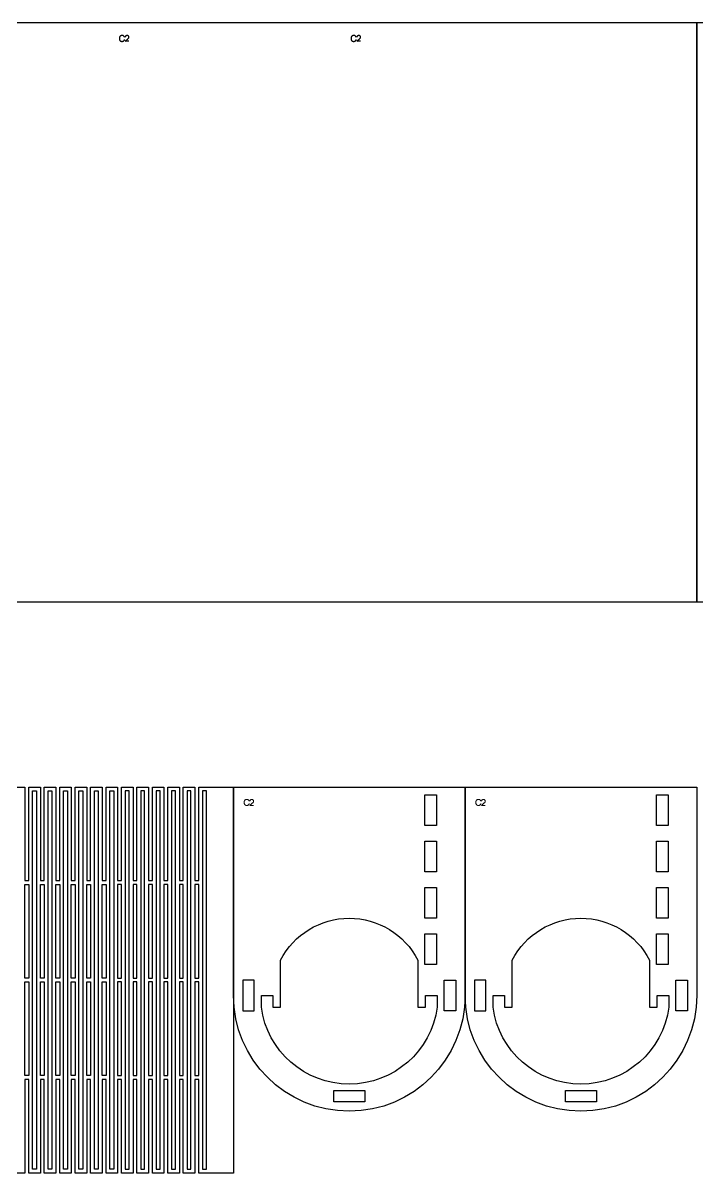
# Model space of a CAD drawing. Header units: millimetres. Extents: x 2961 to 4011, y 1422 to 1987.
# Drawn here: x 3136.9 to 3311.4, y 1689.3 to 1987.2 of the extents above; entities that cross this region are included whole.
import ezdxf

# ---------------------------------------------------------------- set-up
doc = ezdxf.new("R2010")
doc.units = ezdxf.units.MM
for name, color, linetype in [('0 - Marcacao', 6, 'Continuous'), ('1 - Interna', 3, 'Continuous'), ('2 - Externa', 1, 'Continuous')]:
    doc.layers.add(name, color=color, linetype=linetype)

msp = doc.modelspace()

# ---------------------------------------------------------------- linework, layer by layer
at = {"color": 6, "lineweight": 0}
for points in [[(3195.46, 1785.66), (3195.45, 1785.71), (3195.42, 1785.77), (3195.38, 1785.84), (3195.34, 1785.89), (3195.3, 1785.94), (3195.25, 1785.98), (3195.2, 1786.01), (3195.15, 1786.04), (3195.08, 1786.07), (3195.02, 1786.08), (3194.94, 1786.09), (3194.87, 1786.1), (3194.84, 1786.1), (3194.77, 1786.09), (3194.7, 1786.08), (3194.63, 1786.06), (3194.57, 1786.04), (3194.51, 1786.01), (3194.48, 1786), (3194.43, 1785.96), (3194.38, 1785.91), (3194.33, 1785.86), (3194.29, 1785.81), (3194.25, 1785.74), (3194.25, 1785.74), (3194.22, 1785.68), (3194.2, 1785.62), (3194.18, 1785.55), (3194.17, 1785.48), (3194.16, 1785.41), (3194.16, 1785.33), (3194.16, 1785.27), (3194.17, 1785.2), (3194.18, 1785.13), (3194.2, 1785.06), (3194.22, 1785), (3194.24, 1784.93), (3194.25, 1784.91), (3194.29, 1784.84), (3194.32, 1784.79), (3194.37, 1784.73), (3194.42, 1784.69), (3194.47, 1784.65), (3194.52, 1784.62), (3194.58, 1784.59), (3194.64, 1784.57), (3194.71, 1784.56), (3194.79, 1784.55), (3194.87, 1784.55), (3194.87, 1784.55), (3194.95, 1784.55), (3195.02, 1784.56), (3195.08, 1784.58), (3195.15, 1784.61), (3195.21, 1784.64), (3195.26, 1784.68), (3195.28, 1784.69), (3195.33, 1784.74), (3195.37, 1784.79), (3195.4, 1784.84), (3195.44, 1784.91), (3195.46, 1784.97), (3195.49, 1785.05)], [(3196.62, 1784.57), (3195.63, 1784.57), (3195.92, 1784.79), (3195.96, 1784.85), (3195.97, 1784.85), (3196, 1784.88), (3196.04, 1784.92), (3196.1, 1784.97), (3196.18, 1785.04), (3196.21, 1785.07), (3196.28, 1785.12), (3196.33, 1785.18), (3196.38, 1785.22), (3196.43, 1785.26), (3196.46, 1785.3), (3196.47, 1785.31), (3196.52, 1785.37), (3196.55, 1785.43), (3196.58, 1785.49), (3196.6, 1785.52), (3196.61, 1785.59), (3196.62, 1785.66), (3196.62, 1785.72), (3196.6, 1785.79), (3196.58, 1785.85), (3196.54, 1785.91), (3196.49, 1785.96), (3196.48, 1785.97), (3196.42, 1786.01), (3196.37, 1786.04), (3196.3, 1786.06), (3196.23, 1786.07), (3196.15, 1786.08), (3196.13, 1786.08), (3196.06, 1786.07), (3195.99, 1786.06), (3195.92, 1786.04), (3195.86, 1786.01), (3195.81, 1785.97), (3195.8, 1785.96), (3195.76, 1785.91), (3195.72, 1785.85), (3195.7, 1785.79), (3195.68, 1785.72), (3195.67, 1785.64)], [(3255.46, 1785.66), (3255.45, 1785.71), (3255.42, 1785.77), (3255.38, 1785.84), (3255.34, 1785.89), (3255.3, 1785.94), (3255.25, 1785.98), (3255.2, 1786.01), (3255.15, 1786.04), (3255.08, 1786.07), (3255.02, 1786.08), (3254.94, 1786.09), (3254.87, 1786.1), (3254.84, 1786.1), (3254.77, 1786.09), (3254.7, 1786.08), (3254.63, 1786.06), (3254.57, 1786.04), (3254.51, 1786.01), (3254.48, 1786), (3254.43, 1785.96), (3254.38, 1785.91), (3254.33, 1785.86), (3254.29, 1785.81), (3254.25, 1785.74), (3254.25, 1785.74), (3254.22, 1785.68), (3254.2, 1785.62), (3254.18, 1785.55), (3254.17, 1785.48), (3254.16, 1785.41), (3254.16, 1785.33), (3254.16, 1785.27), (3254.17, 1785.2), (3254.18, 1785.13), (3254.2, 1785.06), (3254.22, 1785), (3254.24, 1784.93), (3254.25, 1784.91), (3254.29, 1784.84), (3254.32, 1784.79), (3254.37, 1784.73), (3254.42, 1784.69), (3254.47, 1784.65), (3254.52, 1784.62), (3254.58, 1784.59), (3254.64, 1784.57), (3254.71, 1784.56), (3254.79, 1784.55), (3254.87, 1784.55), (3254.87, 1784.55), (3254.95, 1784.55), (3255.02, 1784.56), (3255.08, 1784.58), (3255.15, 1784.61), (3255.21, 1784.64), (3255.26, 1784.68), (3255.28, 1784.69), (3255.33, 1784.74), (3255.37, 1784.79), (3255.4, 1784.84), (3255.44, 1784.91), (3255.46, 1784.97), (3255.49, 1785.05)], [(3256.62, 1784.57), (3255.63, 1784.57), (3255.92, 1784.79), (3255.96, 1784.85), (3255.97, 1784.85), (3256, 1784.88), (3256.04, 1784.92), (3256.1, 1784.97), (3256.18, 1785.04), (3256.21, 1785.07), (3256.28, 1785.12), (3256.33, 1785.18), (3256.38, 1785.22), (3256.43, 1785.26), (3256.46, 1785.3), (3256.47, 1785.31), (3256.52, 1785.37), (3256.55, 1785.43), (3256.58, 1785.49), (3256.6, 1785.52), (3256.61, 1785.59), (3256.62, 1785.66), (3256.62, 1785.72), (3256.6, 1785.79), (3256.58, 1785.85), (3256.54, 1785.91), (3256.49, 1785.96), (3256.48, 1785.97), (3256.42, 1786.01), (3256.37, 1786.04), (3256.3, 1786.06), (3256.23, 1786.07), (3256.15, 1786.08), (3256.13, 1786.08), (3256.06, 1786.07), (3255.99, 1786.06), (3255.92, 1786.04), (3255.86, 1786.01), (3255.81, 1785.97), (3255.8, 1785.96), (3255.76, 1785.91), (3255.72, 1785.85), (3255.7, 1785.79), (3255.68, 1785.72), (3255.67, 1785.64)]]:
    msp.add_lwpolyline(points, dxfattribs=at)
at = {"layer": '0 - Marcacao'}
msp.add_lwpolyline([(3311.39, 1987.25), (2961.39, 1987.25), (2961.39, 1837.25), (3311.39, 1837.25)], close=True, dxfattribs=at)
for points in [[(3163.14, 1983.59), (3163.13, 1983.63), (3163.1, 1983.7), (3163.06, 1983.76), (3163.02, 1983.81), (3162.98, 1983.86), (3162.93, 1983.91), (3162.88, 1983.94), (3162.83, 1983.97), (3162.76, 1983.99), (3162.7, 1984.01), (3162.62, 1984.02), (3162.55, 1984.02), (3162.52, 1984.02), (3162.45, 1984.02), (3162.38, 1984), (3162.31, 1983.99), (3162.25, 1983.96), (3162.19, 1983.93), (3162.16, 1983.92), (3162.11, 1983.88), (3162.06, 1983.84), (3162.01, 1983.79), (3161.97, 1983.73), (3161.93, 1983.67), (3161.93, 1983.67), (3161.9, 1983.61), (3161.88, 1983.54), (3161.86, 1983.48), (3161.85, 1983.41), (3161.84, 1983.33), (3161.84, 1983.26), (3161.84, 1983.2), (3161.85, 1983.12), (3161.86, 1983.06), (3161.88, 1982.99), (3161.9, 1982.92), (3161.92, 1982.86), (3161.93, 1982.83), (3161.96, 1982.77), (3162, 1982.71), (3162.05, 1982.66), (3162.1, 1982.61), (3162.15, 1982.57), (3162.2, 1982.54), (3162.26, 1982.52), (3162.32, 1982.5), (3162.39, 1982.48), (3162.47, 1982.47), (3162.55, 1982.47), (3162.55, 1982.47), (3162.63, 1982.48), (3162.7, 1982.49), (3162.76, 1982.51), (3162.83, 1982.53), (3162.89, 1982.56), (3162.94, 1982.6), (3162.96, 1982.61), (3163.01, 1982.66), (3163.05, 1982.71), (3163.08, 1982.77), (3163.12, 1982.83), (3163.14, 1982.9), (3163.17, 1982.97)], [(3164.3, 1982.5), (3163.31, 1982.5), (3163.6, 1982.72), (3163.64, 1982.77), (3163.65, 1982.77), (3163.68, 1982.8), (3163.72, 1982.85), (3163.78, 1982.9), (3163.86, 1982.96), (3163.89, 1982.99), (3163.96, 1983.05), (3164.01, 1983.1), (3164.06, 1983.15), (3164.11, 1983.19), (3164.14, 1983.23), (3164.15, 1983.23), (3164.2, 1983.29), (3164.23, 1983.35), (3164.26, 1983.41), (3164.28, 1983.45), (3164.29, 1983.52), (3164.3, 1983.59), (3164.3, 1983.64), (3164.28, 1983.71), (3164.26, 1983.77), (3164.22, 1983.83), (3164.17, 1983.88), (3164.16, 1983.9), (3164.1, 1983.94), (3164.05, 1983.97), (3163.98, 1983.99), (3163.91, 1984), (3163.83, 1984), (3163.81, 1984), (3163.73, 1984), (3163.66, 1983.98), (3163.6, 1983.96), (3163.54, 1983.93), (3163.49, 1983.89), (3163.48, 1983.88), (3163.44, 1983.83), (3163.4, 1983.78), (3163.38, 1983.72), (3163.36, 1983.65), (3163.35, 1983.57)], [(3223.14, 1983.59), (3223.13, 1983.63), (3223.1, 1983.7), (3223.06, 1983.76), (3223.02, 1983.81), (3222.98, 1983.86), (3222.93, 1983.91), (3222.88, 1983.94), (3222.83, 1983.97), (3222.76, 1983.99), (3222.7, 1984.01), (3222.62, 1984.02), (3222.55, 1984.02), (3222.52, 1984.02), (3222.45, 1984.02), (3222.38, 1984), (3222.31, 1983.99), (3222.25, 1983.96), (3222.19, 1983.93), (3222.16, 1983.92), (3222.11, 1983.88), (3222.06, 1983.84), (3222.01, 1983.79), (3221.97, 1983.73), (3221.93, 1983.67), (3221.93, 1983.67), (3221.9, 1983.61), (3221.88, 1983.54), (3221.86, 1983.48), (3221.85, 1983.41), (3221.84, 1983.33), (3221.84, 1983.26), (3221.84, 1983.2), (3221.85, 1983.12), (3221.86, 1983.06), (3221.88, 1982.99), (3221.9, 1982.92), (3221.92, 1982.86), (3221.93, 1982.83), (3221.96, 1982.77), (3222, 1982.71), (3222.05, 1982.66), (3222.1, 1982.61), (3222.15, 1982.57), (3222.2, 1982.54), (3222.26, 1982.52), (3222.32, 1982.5), (3222.39, 1982.48), (3222.47, 1982.47), (3222.55, 1982.47), (3222.55, 1982.47), (3222.63, 1982.48), (3222.7, 1982.49), (3222.76, 1982.51), (3222.83, 1982.53), (3222.89, 1982.56), (3222.94, 1982.6), (3222.96, 1982.61), (3223.01, 1982.66), (3223.05, 1982.71), (3223.08, 1982.77), (3223.12, 1982.83), (3223.14, 1982.9), (3223.17, 1982.97)], [(3224.3, 1982.5), (3223.31, 1982.5), (3223.6, 1982.72), (3223.64, 1982.77), (3223.65, 1982.77), (3223.68, 1982.8), (3223.72, 1982.85), (3223.78, 1982.9), (3223.86, 1982.96), (3223.89, 1982.99), (3223.96, 1983.05), (3224.01, 1983.1), (3224.06, 1983.15), (3224.11, 1983.19), (3224.14, 1983.23), (3224.15, 1983.23), (3224.2, 1983.29), (3224.23, 1983.35), (3224.26, 1983.41), (3224.28, 1983.45), (3224.29, 1983.52), (3224.3, 1983.59), (3224.3, 1983.64), (3224.28, 1983.71), (3224.26, 1983.77), (3224.22, 1983.83), (3224.17, 1983.88), (3224.16, 1983.9), (3224.1, 1983.94), (3224.05, 1983.97), (3223.98, 1983.99), (3223.91, 1984), (3223.83, 1984), (3223.81, 1984), (3223.73, 1984), (3223.66, 1983.98), (3223.6, 1983.96), (3223.54, 1983.93), (3223.49, 1983.89), (3223.48, 1983.88), (3223.44, 1983.83), (3223.4, 1983.78), (3223.38, 1983.72), (3223.36, 1983.65), (3223.35, 1983.57)]]:
    msp.add_lwpolyline(points, dxfattribs=at)
at = {"layer": '1 - Interna'}
for points in [[(3661.39, 1987.25), (3311.39, 1987.25), (3311.39, 1837.25), (3661.39, 1837.25)], [(3140.39, 1690.32), (3139.39, 1690.32), (3139.39, 1788.32), (3140.39, 1788.32)], [(3144.39, 1690.32), (3143.39, 1690.32), (3143.39, 1788.32), (3144.39, 1788.32)], [(3148.39, 1690.32), (3147.39, 1690.32), (3147.39, 1788.32), (3148.39, 1788.32)], [(3152.39, 1690.32), (3151.39, 1690.32), (3151.39, 1788.32), (3152.39, 1788.32)], [(3156.39, 1690.32), (3155.39, 1690.32), (3155.39, 1788.32), (3156.39, 1788.32)], [(3160.39, 1690.32), (3159.39, 1690.32), (3159.39, 1788.32), (3160.39, 1788.32)], [(3163.39, 1690.32), (3164.39, 1690.32), (3164.39, 1788.32), (3163.39, 1788.32)], [(3167.39, 1690.32), (3168.39, 1690.32), (3168.39, 1788.32), (3167.39, 1788.32)], [(3171.39, 1690.32), (3172.39, 1690.32), (3172.39, 1788.32), (3171.39, 1788.32)], [(3175.39, 1690.32), (3176.39, 1690.32), (3176.39, 1788.32), (3175.39, 1788.32)], [(3179.39, 1690.32), (3180.39, 1690.32), (3180.39, 1788.32), (3179.39, 1788.32)], [(3183.39, 1690.32), (3184.39, 1690.32), (3184.39, 1788.32), (3183.39, 1788.32)], [(3240.99, 1779.32), (3240.99, 1787.32), (3243.99, 1787.32), (3243.99, 1779.32)], [(3300.99, 1779.32), (3300.99, 1787.32), (3303.99, 1787.32), (3303.99, 1779.32)], [(3240.99, 1767.32), (3240.99, 1775.32), (3243.99, 1775.32), (3243.99, 1767.32)], [(3300.99, 1767.32), (3300.99, 1775.32), (3303.99, 1775.32), (3303.99, 1767.32)], [(3137.39, 1764.07), (3138.39, 1764.07), (3138.39, 1739.82), (3137.39, 1739.82)], [(3141.39, 1764.07), (3142.39, 1764.07), (3142.39, 1739.82), (3141.39, 1739.82)], [(3145.39, 1764.07), (3146.39, 1764.07), (3146.39, 1739.82), (3145.39, 1739.82)], [(3149.39, 1764.07), (3150.39, 1764.07), (3150.39, 1739.82), (3149.39, 1739.82)], [(3153.39, 1764.07), (3154.39, 1764.07), (3154.39, 1739.82), (3153.39, 1739.82)], [(3157.39, 1764.07), (3158.39, 1764.07), (3158.39, 1739.82), (3157.39, 1739.82)], [(3162.39, 1764.07), (3161.39, 1764.07), (3161.39, 1739.82), (3162.39, 1739.82)], [(3166.39, 1764.07), (3165.39, 1764.07), (3165.39, 1739.82), (3166.39, 1739.82)], [(3170.39, 1764.07), (3169.39, 1764.07), (3169.39, 1739.82), (3170.39, 1739.82)], [(3174.39, 1764.07), (3173.39, 1764.07), (3173.39, 1739.82), (3174.39, 1739.82)], [(3178.39, 1764.07), (3177.39, 1764.07), (3177.39, 1739.82), (3178.39, 1739.82)], [(3182.39, 1764.07), (3181.39, 1764.07), (3181.39, 1739.82), (3182.39, 1739.82)], [(3240.99, 1755.32), (3240.99, 1763.32), (3243.99, 1763.32), (3243.99, 1755.32)], [(3300.99, 1755.32), (3300.99, 1763.32), (3303.99, 1763.32), (3303.99, 1755.32)], [(3240.99, 1743.32), (3240.99, 1751.32), (3243.99, 1751.32), (3243.99, 1743.32)], [(3300.99, 1743.32), (3300.99, 1751.32), (3303.99, 1751.32), (3303.99, 1743.32)], [(3137.39, 1738.82), (3138.39, 1738.82), (3138.39, 1714.57), (3137.39, 1714.57)], [(3141.39, 1738.82), (3142.39, 1738.82), (3142.39, 1714.57), (3141.39, 1714.57)], [(3145.39, 1738.82), (3146.39, 1738.82), (3146.39, 1714.57), (3145.39, 1714.57)], [(3149.39, 1738.82), (3150.39, 1738.82), (3150.39, 1714.57), (3149.39, 1714.57)], [(3153.39, 1738.82), (3154.39, 1738.82), (3154.39, 1714.57), (3153.39, 1714.57)], [(3157.39, 1738.82), (3158.39, 1738.82), (3158.39, 1714.57), (3157.39, 1714.57)], [(3162.39, 1738.82), (3161.39, 1738.82), (3161.39, 1714.57), (3162.39, 1714.57)], [(3166.39, 1738.82), (3165.39, 1738.82), (3165.39, 1714.57), (3166.39, 1714.57)], [(3170.39, 1738.82), (3169.39, 1738.82), (3169.39, 1714.57), (3170.39, 1714.57)], [(3174.39, 1738.82), (3173.39, 1738.82), (3173.39, 1714.57), (3174.39, 1714.57)], [(3178.39, 1738.82), (3177.39, 1738.82), (3177.39, 1714.57), (3178.39, 1714.57)], [(3182.39, 1738.82), (3181.39, 1738.82), (3181.39, 1714.57), (3182.39, 1714.57)], [(3196.79, 1731.32), (3196.79, 1739.32), (3193.79, 1739.32), (3193.79, 1731.32)], [(3245.99, 1731.32), (3245.99, 1739.32), (3248.99, 1739.32), (3248.99, 1731.32)], [(3256.79, 1731.32), (3256.79, 1739.32), (3253.79, 1739.32), (3253.79, 1731.32)], [(3305.99, 1731.32), (3305.99, 1739.32), (3308.99, 1739.32), (3308.99, 1731.32)], [(3217.39, 1710.73), (3225.39, 1710.73), (3225.39, 1707.73), (3217.39, 1707.73)], [(3277.39, 1710.73), (3285.39, 1710.73), (3285.39, 1707.73), (3277.39, 1707.73)]]:
    msp.add_lwpolyline(points, close=True, dxfattribs=at)
for points in [[(3241.16, 1735.32), (3244.16, 1735.32), (3244.16, 1732.32, -0.876908), (3198.62, 1732.32), (3198.62, 1735.32), (3201.62, 1735.32), (3201.62, 1732.32), (3203.62, 1732.32), (3203.62, 1744.49, -0.609308), (3239.16, 1744.49), (3239.16, 1732.32), (3241.16, 1732.32)], [(3301.16, 1735.32), (3304.16, 1735.32), (3304.16, 1732.32, -0.876908), (3258.62, 1732.32), (3258.62, 1735.32), (3261.62, 1735.32), (3261.62, 1732.32), (3263.62, 1732.32), (3263.62, 1744.49, -0.609308), (3299.16, 1744.49), (3299.16, 1732.32), (3301.16, 1732.32)]]:
    msp.add_lwpolyline(points, format="xyb", close=True, dxfattribs=at)
at = {"layer": '2 - Externa'}
msp.add_lwpolyline([(3128.39, 1789.32), (3137.39, 1789.32), (3137.39, 1765.07), (3138.39, 1765.07), (3138.39, 1789.32), (3141.39, 1789.32), (3141.39, 1765.07), (3142.39, 1765.07), (3142.39, 1789.32), (3145.39, 1789.32), (3145.39, 1765.07), (3146.39, 1765.07), (3146.39, 1789.32), (3149.39, 1789.32), (3149.39, 1765.07), (3150.39, 1765.07), (3150.39, 1789.32), (3153.39, 1789.32), (3153.39, 1765.07), (3154.39, 1765.07), (3154.39, 1789.32), (3157.39, 1789.32), (3157.39, 1765.07), (3158.39, 1765.07), (3158.39, 1789.32), (3161.39, 1789.32), (3161.39, 1765.07), (3162.39, 1765.07), (3162.39, 1789.32), (3165.39, 1789.32), (3165.39, 1765.07), (3166.39, 1765.07), (3166.39, 1789.32), (3169.39, 1789.32), (3169.39, 1765.07), (3170.39, 1765.07), (3170.39, 1789.32), (3173.39, 1789.32), (3173.39, 1765.07), (3174.39, 1765.07), (3174.39, 1789.32), (3177.39, 1789.32), (3177.39, 1765.07), (3178.39, 1765.07), (3178.39, 1789.32), (3181.39, 1789.32), (3181.39, 1765.07), (3182.39, 1765.07), (3182.39, 1789.32), (3191.39, 1789.32), (3191.39, 1689.32), (3182.39, 1689.32), (3182.39, 1713.57), (3181.39, 1713.57), (3181.39, 1689.32), (3178.39, 1689.32), (3178.39, 1713.57), (3177.39, 1713.57), (3177.39, 1689.32), (3174.39, 1689.32), (3174.39, 1713.57), (3173.39, 1713.57), (3173.39, 1689.32), (3170.39, 1689.32), (3170.39, 1713.57), (3169.39, 1713.57), (3169.39, 1689.32), (3166.39, 1689.32), (3166.39, 1713.57), (3165.39, 1713.57), (3165.39, 1689.32), (3162.39, 1689.32), (3162.39, 1713.57), (3161.39, 1713.57), (3161.39, 1689.32), (3158.39, 1689.32), (3158.39, 1713.57), (3157.39, 1713.57), (3157.39, 1689.32), (3154.39, 1689.32), (3154.39, 1713.57), (3153.39, 1713.57), (3153.39, 1689.32), (3150.39, 1689.32), (3150.39, 1713.57), (3149.39, 1713.57), (3149.39, 1689.32), (3146.39, 1689.32), (3146.39, 1713.57), (3145.39, 1713.57), (3145.39, 1689.32), (3142.39, 1689.32), (3142.39, 1713.57), (3141.39, 1713.57), (3141.39, 1689.32), (3138.39, 1689.32), (3138.39, 1713.57), (3137.39, 1713.57), (3137.39, 1689.32), (3128.39, 1689.32)], dxfattribs=at)
for points in [[(3251.39, 1789.32), (3251.39, 1735.32, -1), (3191.39, 1735.32), (3191.39, 1789.32)], [(3311.39, 1789.32), (3311.39, 1735.32, -1), (3251.39, 1735.32), (3251.39, 1789.32)]]:
    msp.add_lwpolyline(points, format="xyb", close=True, dxfattribs=at)

doc.saveas('drawing.dxf')
